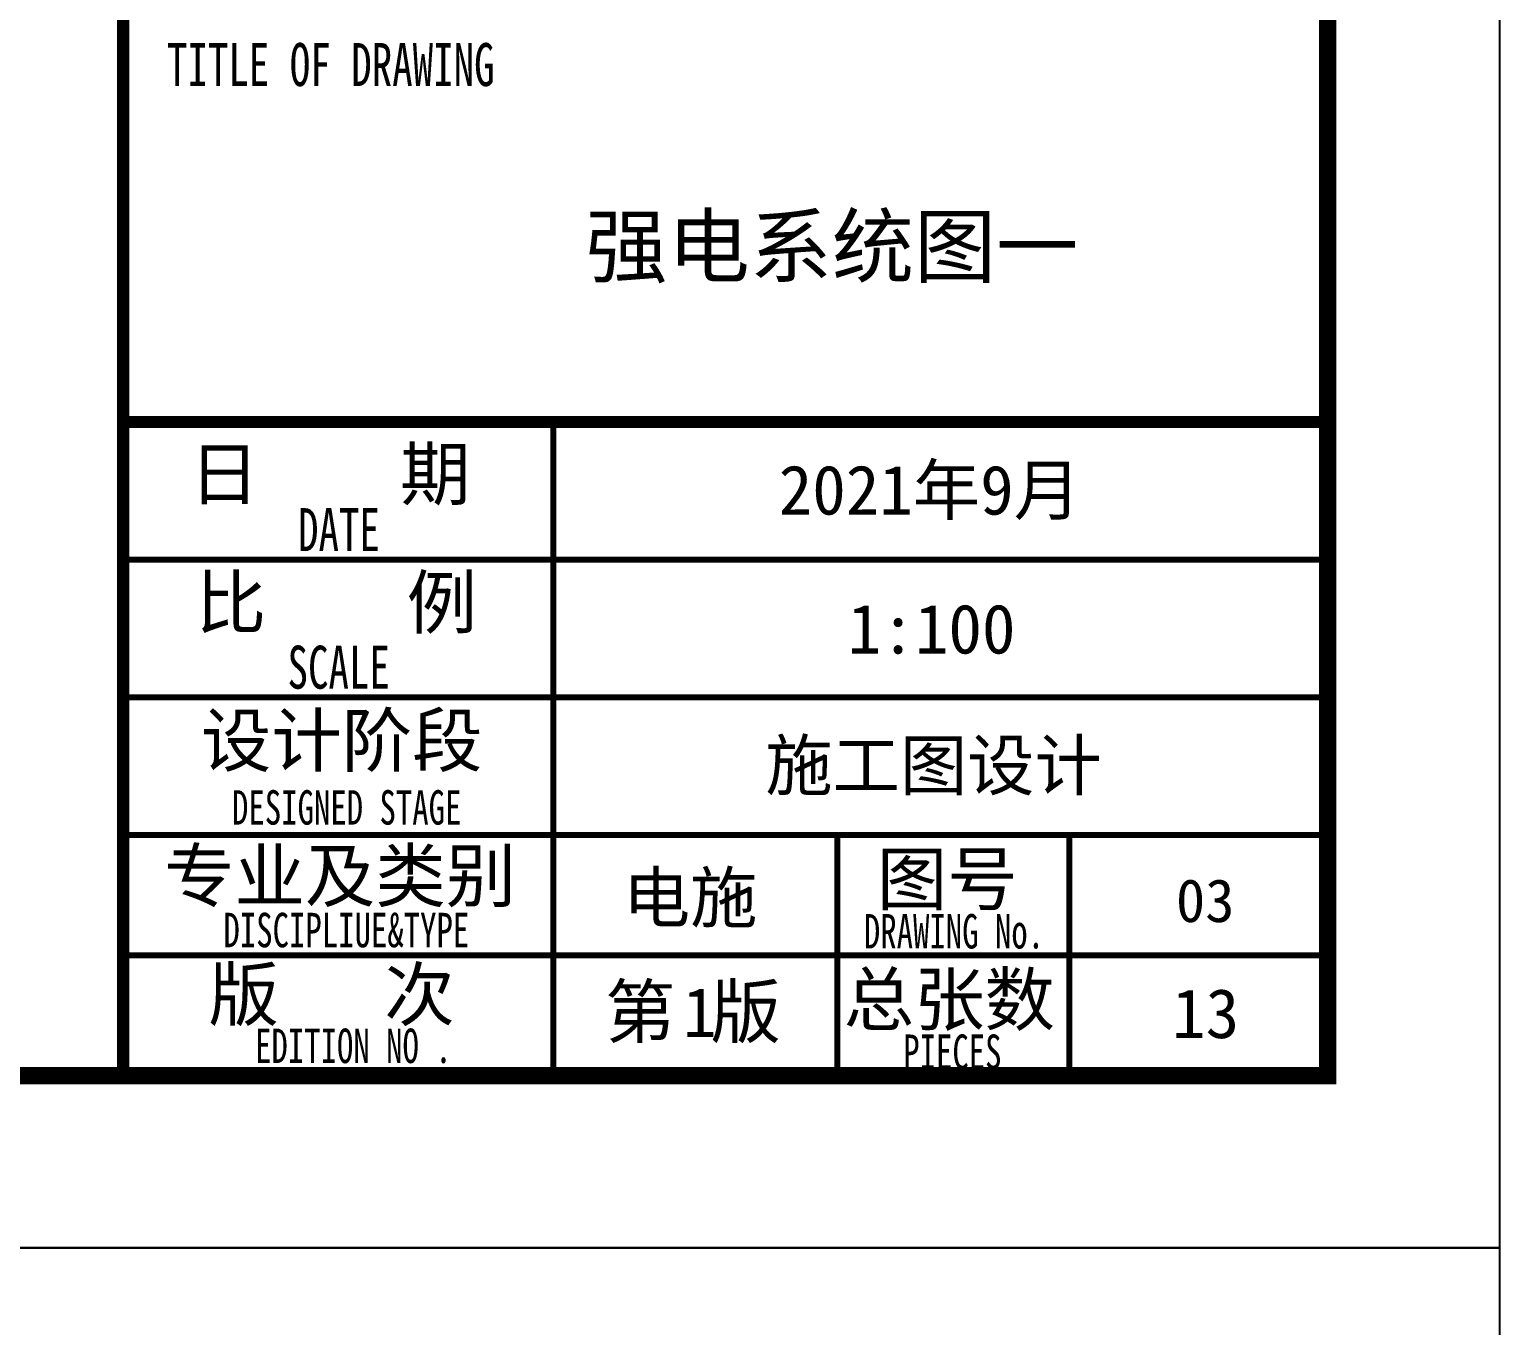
# Model space of a CAD drawing. Extents: x 491024 to 1725648, y 860327 to 1705161.
# Drawn here: x 601670 to 610215, y 1045404 to 1052938 of the extents above; entities that cross this region are included whole.
import ezdxf

# ---------------------------------------------------------------- set-up
doc = ezdxf.new("R2010")
doc.units = 0
doc.header["$LTSCALE"] = 1000
doc.header["$MEASUREMENT"] = 0
for name, color, linetype in [('C-Sheet-图框', 101, 'Continuous'), ('图框', 140, 'Continuous'), ('图签文字', 147, 'Continuous')]:
    doc.layers.add(name, color=color, linetype=linetype)
doc.layers.add('图签', color=147, linetype='Continuous', lineweight=18)
doc.styles.add('宋体', font='', dxfattribs={"height": 50})
doc.styles.add('建筑图签-1', font='simhei.ttf', dxfattribs={"width": 0.7})
doc.styles.get('宋体').set_extended_font_data('SimSun')

# ---------------------------------------------------------------- blocks, each defined once
blk = doc.blocks.new('2q3q2342q35q2343r5q23rwetr')
at = {"layer": '图框'}
for points, const_width in [([(3527617.7, 3121310.1), (3527617.7, 3161310.1)], 70), ([(3527617.7, 3125110.4), (3534617.7, 3125110.4)], 70), ([(3530117.7, 3122710.4), (3530117.7, 3125110.4)], 35), ([(3527617.7, 3124310.4), (3534617.7, 3124310.4)], 35), ([(3527617.7, 3123510.4), (3534617.7, 3123510.4)], 35), ([(3527617.7, 3122710.4), (3534617.7, 3122710.4)], 35), ([(3527617.7, 3122710.4), (3534117.7, 3122710.4)], 35), ([(3530117.7, 3121310.4), (3530117.7, 3122710.4)], 35), ([(3531767.7, 3121310.4), (3531767.7, 3122710.4)], 35), ([(3531767.7, 3121310.4), (3531767.7, 3122710.4)], 35), ([(3531767.7, 3121310.4), (3531767.7, 3122710.4)], 35), ([(3533117.7, 3121310.1), (3533117.7, 3122710.1)], 35), ([(3527617.7, 3122010.4), (3531767.7, 3122010.4)], 35), ([(3531767.7, 3122010.1), (3534617.7, 3122010.1)], 35)]:
    blk.add_lwpolyline(points, dxfattribs=dict(at, const_width=const_width))
at = {"layer": '图签', "color": 154, "style": '宋体'}
for s, p in [('2021年9月', (3531427.6, 3124571.8)), ('施工图设计', (3531350, 3122971.8)), ('电施', (3530521.9, 3122202.9)), ('13', (3533714.2, 3121529.1))]:
    blk.add_text(s, height=286.68, dxfattribs=at).set_placement(p)
at = {"layer": '图签', "color": 1, "style": '宋体'}
for s, height, p in [('1:100', 286.68, (3531829, 3123764.2)), ('1', 286.7, (3530870.9, 3121535.2))]:
    blk.add_text(s, height=height, dxfattribs=at).set_placement(p)
at = {"layer": '图签文字', "style": '建筑图签-1', "width": 0.7}
for s, height, p in [('TITLE OF DRAWING', 250, (3527871.7, 3127062.6)), ('DATE', 250, (3528634.1, 3124359.3)), ('SCALE', 250, (3528572.9, 3123560)), ('DESIGNED STAGE', 200, (3528250.3, 3122769.9)), ('DISCIPLIUE&TYPE', 200, (3528200.5, 3122057.2)), ('DRAWING No.', 200, (3531922.7, 3122050)), ('EDITION NO .', 200, (3528384.2, 3121384.2)), ('PIECES', 200, (3532151.4, 3121350))]:
    blk.add_text(s, height=height, dxfattribs=at).set_placement(p)
at = {"layer": '图签文字', "color": 7, "style": '建筑图签-1'}
for s, p in [('日    期', (3528001.5, 3124658.9)), ('比    例', (3528039.9, 3123911.7)), ('设计阶段', (3528069.6, 3123109.8)), ('专业及类别', (3527855.7, 3122323.2)), ('图号', (3531998.5, 3122304.5)), ('版   次 ', (3528113.7, 3121633.1)), ('总张数', (3531805.5, 3121604.5)), ('第 版', (3530418.4, 3121533.5))]:
    blk.add_text(s, height=300, dxfattribs=at).set_placement(p)

msp = doc.modelspace()

# ---------------------------------------------------------------- linework, layer by layer
at = {"layer": '图框'}
for points in [[(550815, 1087810.2), (610214.8, 1087810.2), (610214.8, 1045856), (550815, 1045856)], [(550815, 1045856), (610214.8, 1045856), (610214.8, 1003901.8), (550815, 1003901.8)]]:
    msp.add_lwpolyline(points, close=True, dxfattribs=at)
at = {"layer": '图框', "const_width": 100}
msp.add_lwpolyline([(553315, 1046856), (609215, 1046856), (609215, 1086856), (553315, 1086856)], close=True, dxfattribs=at)

# ---------------------------------------------------------------- block references
at = {"layer": '图框'}
msp.add_blockref('2q3q2342q35q2343r5q23rwetr', (-2925402.8, -2074454.1), dxfattribs=at)

# ---------------------------------------------------------------- texts
at = {"layer": 'C-Sheet-图框', "color": 1, "style": '宋体'}
for s, height, p in [('强电系统图一', 350, (604901.6, 1051502.8)), ('03', 250, (608333.7, 1047749.5))]:
    msp.add_text(s, height=height, dxfattribs=at).set_placement(p)

doc.saveas('drawing.dxf')
